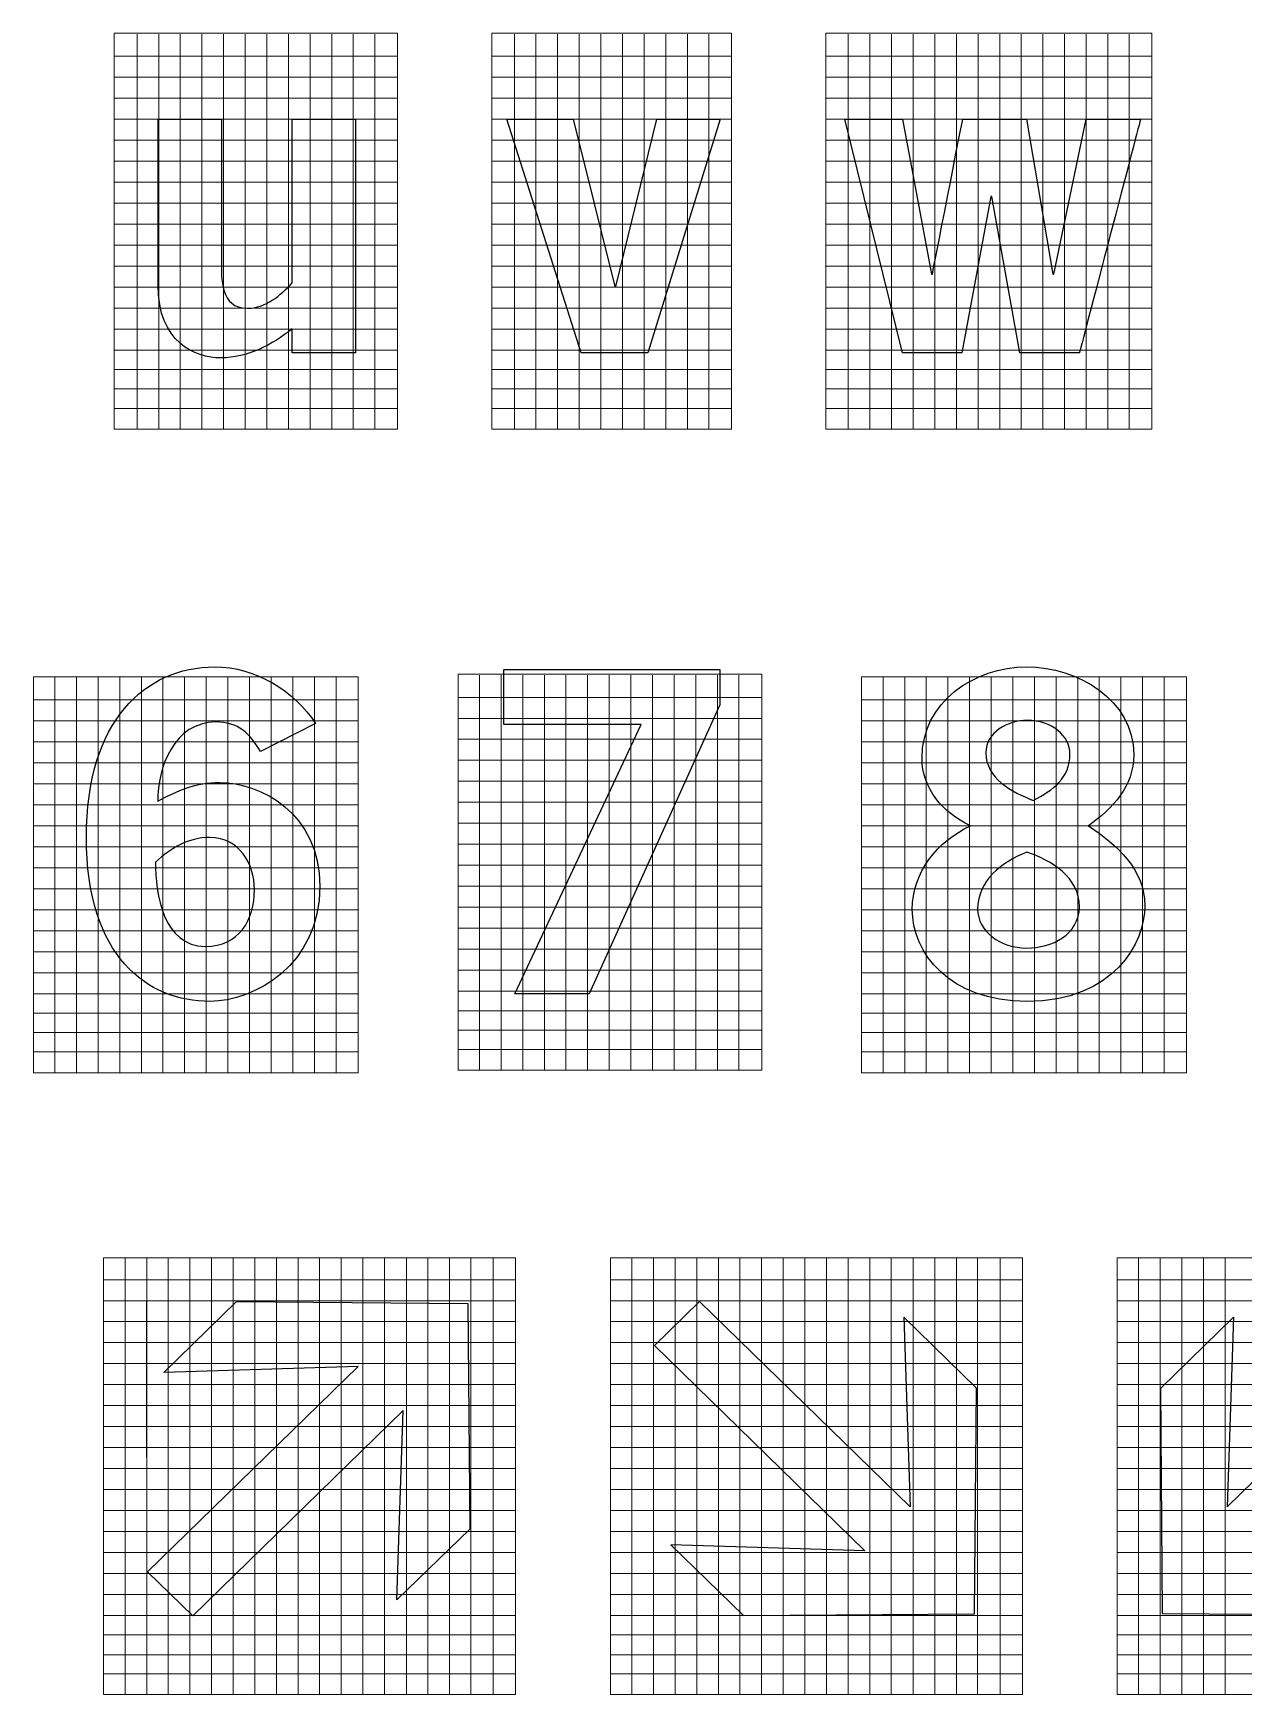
# Model space of a CAD drawing. Header units: millimetres. Extents: x -151 to 61, y -52 to 122.
# Drawn here: x -65.4 to -12.7, y -51.6 to 20.7 of the extents above; entities that cross this region are included whole.
import ezdxf

# ---------------------------------------------------------------- set-up
doc = ezdxf.new("R2010")
doc.units = ezdxf.units.MM
doc.header["$MEASUREMENT"] = 0
doc.layers.add('ESQUEMA', color=7, linetype='Continuous')

msp = doc.modelspace()

# ---------------------------------------------------------------- linework, layer by layer
at = {"layer": 'ESQUEMA', "color": 154, "lineweight": 20}
for points in [[(-49.5143, 3.4784), (-49.5143, 3.4784), (-49.5143, 20.7017), (-49.5143, 20.7017), (-49.5143, 20.7017), (-49.5143, 20.7017), (-61.8309, 20.7017), (-61.8309, 20.7017), (-61.8309, 20.7017), (-61.8309, 20.7017), (-61.8309, 3.4777), (-61.8309, 3.4777), (-61.8309, 3.4777), (-61.8309, 3.4777), (-49.5143, 3.4784), (-49.5143, 3.4784)], [(-34.9815, 3.4784), (-34.9815, 3.4784), (-34.9815, 20.7017), (-34.9815, 20.7017), (-34.9815, 20.7017), (-34.9815, 20.7017), (-45.4118, 20.7017), (-45.4118, 20.7017), (-45.4118, 20.7017), (-45.4118, 20.7017), (-45.4118, 3.4777), (-45.4118, 3.4777), (-45.4118, 3.4777), (-45.4118, 3.4777), (-34.9815, 3.4784), (-34.9815, 3.4784)], [(-16.6877, 3.4784), (-16.6877, 3.4784), (-16.6877, 20.7017), (-16.6877, 20.7017), (-16.6877, 20.7017), (-16.6877, 20.7017), (-30.8789, 20.7017), (-30.8789, 20.7017), (-30.8789, 20.7017), (-30.8789, 20.7017), (-30.8789, 3.4777), (-30.8789, 3.4777), (-30.8789, 3.4777), (-30.8789, 3.4777), (-16.6877, 3.4784), (-16.6877, 3.4784)], [(-33.6651, -24.4124), (-33.6651, -24.4124), (-33.6651, -7.1898), (-33.6651, -7.1898), (-33.6651, -7.1898), (-33.6651, -7.1898), (-46.8763, -7.1898), (-46.8763, -7.1898), (-46.8763, -7.1898), (-46.8763, -7.1898), (-46.8763, -24.4138), (-46.8763, -24.4138), (-46.8763, -24.4138), (-46.8763, -24.4138), (-33.6651, -24.4124), (-33.6651, -24.4124)], [(-51.2221, -24.5213), (-51.2221, -24.5213), (-51.2221, -7.2987), (-51.2221, -7.2987), (-51.2221, -7.2987), (-51.2221, -7.2987), (-65.3515, -7.2987), (-65.3515, -7.2987), (-65.3515, -7.2987), (-65.3515, -7.2987), (-65.3515, -24.5227), (-65.3515, -24.5227), (-65.3515, -24.5227), (-65.3515, -24.5227), (-51.2221, -24.5213), (-51.2221, -24.5213)], [(-15.1901, -24.5213), (-15.1901, -24.5213), (-15.1901, -7.2987), (-15.1901, -7.2987), (-15.1901, -7.2987), (-15.1901, -7.2987), (-29.3196, -7.2987), (-29.3196, -7.2987), (-29.3196, -7.2987), (-29.3196, -7.2987), (-29.3196, -24.5227), (-29.3196, -24.5227), (-29.3196, -24.5227), (-29.3196, -24.5227), (-15.1901, -24.5213), (-15.1901, -24.5213)], [(-44.3691, -51.5749), (-44.3691, -51.5749), (-44.3691, -32.5824), (-44.3691, -32.5824), (-44.3691, -32.5824), (-44.3691, -32.5824), (-62.2965, -32.5824), (-62.2965, -32.5824), (-62.2965, -32.5824), (-62.2965, -32.5824), (-62.2969, -51.5763), (-62.2969, -51.5763), (-62.2969, -51.5763), (-62.2969, -51.5763), (-44.3691, -51.5749), (-44.3691, -51.5749)], [(-22.3212, -51.5749), (-22.3212, -51.5749), (-22.3212, -32.5824), (-22.3212, -32.5824), (-22.3212, -32.5824), (-22.3212, -32.5824), (-40.2493, -32.5824), (-40.2493, -32.5824), (-40.2493, -32.5824), (-40.2493, -32.5824), (-40.2493, -51.5763), (-40.2493, -51.5763), (-40.2493, -51.5763), (-40.2493, -51.5763), (-22.3212, -51.5749), (-22.3212, -51.5749)], [(-0.2742, -51.5749), (-0.2742, -51.5749), (-0.2742, -32.5824), (-0.2742, -32.5824), (-0.2742, -32.5824), (-0.2742, -32.5824), (-18.2024, -32.5824), (-18.2024, -32.5824), (-18.2024, -32.5824), (-18.2024, -32.5824), (-18.2024, -51.5763), (-18.2024, -51.5763), (-18.2024, -51.5763), (-18.2024, -51.5763), (-0.2742, -51.5749), (-0.2742, -51.5749)]]:
    msp.add_open_spline(points, degree=3, knots=[0, 0, 0, 0, 0.2, 0.2, 0.2, 0.2, 0.4, 0.4, 0.4, 0.4, 0.6, 0.6, 0.6, 0.6, 1, 1, 1, 1], dxfattribs=at)
at = {"layer": 'ESQUEMA', "color": 154, "lineweight": 9}
for points in [[(-60.8397, 20.6653), (-60.8397, 20.6653), (-60.8397, 3.4677), (-60.8397, 3.4677)], [(-59.8985, 20.6653), (-59.8985, 20.6653), (-59.8985, 3.4677), (-59.8985, 3.4677)], [(-58.9584, 20.6653), (-58.9584, 20.6653), (-58.9584, 3.4677), (-58.9584, 3.4677)], [(-58.0172, 20.6653), (-58.0172, 20.6653), (-58.0172, 3.4677), (-58.0172, 3.4677)], [(-57.0766, 20.6653), (-57.0766, 20.6653), (-57.0766, 3.4677), (-57.0766, 3.4677)], [(-56.1361, 20.6653), (-56.1361, 20.6653), (-56.1361, 3.4677), (-56.1361, 3.4677)], [(-55.1953, 20.6653), (-55.1953, 20.6653), (-55.1953, 3.4677), (-55.1953, 3.4677)], [(-54.2544, 20.6653), (-54.2544, 20.6653), (-54.2544, 3.4677), (-54.2544, 3.4677)], [(-53.3139, 20.6653), (-53.3139, 20.6653), (-53.3139, 3.4677), (-53.3139, 3.4677)], [(-52.3731, 20.6653), (-52.3731, 20.6653), (-52.3731, 3.4677), (-52.3731, 3.4677)], [(-51.4322, 20.6653), (-51.4322, 20.6653), (-51.4322, 3.4677), (-51.4322, 3.4677)], [(-50.492, 20.6653), (-50.492, 20.6653), (-50.492, 3.4677), (-50.492, 3.4677)], [(-44.4256, 20.6653), (-44.4256, 20.6653), (-44.4256, 3.4677), (-44.4256, 3.4677)], [(-43.4847, 20.6653), (-43.4847, 20.6653), (-43.4847, 3.4677), (-43.4847, 3.4677)], [(-42.5442, 20.6653), (-42.5442, 20.6653), (-42.5442, 3.4677), (-42.5442, 3.4677)], [(-41.6033, 20.6653), (-41.6033, 20.6653), (-41.6033, 3.4677), (-41.6033, 3.4677)], [(-40.6632, 20.6653), (-40.6632, 20.6653), (-40.6632, 3.4677), (-40.6632, 3.4677)], [(-39.7223, 20.6653), (-39.7223, 20.6653), (-39.7223, 3.4677), (-39.7223, 3.4677)], [(-38.7811, 20.6653), (-38.7811, 20.6653), (-38.7811, 3.4677), (-38.7811, 3.4677)], [(-37.8409, 20.6653), (-37.8409, 20.6653), (-37.8409, 3.4677), (-37.8409, 3.4677)], [(-36.9001, 20.6653), (-36.9001, 20.6653), (-36.9001, 3.4677), (-36.9001, 3.4677)], [(-35.9592, 20.6653), (-35.9592, 20.6653), (-35.9592, 3.4677), (-35.9592, 3.4677)], [(-29.8969, 20.6653), (-29.8969, 20.6653), (-29.8969, 3.4677), (-29.8969, 3.4677)], [(-28.9553, 20.6653), (-28.9553, 20.6653), (-28.9553, 3.4677), (-28.9553, 3.4677)], [(-28.0152, 20.6653), (-28.0152, 20.6653), (-28.0152, 3.4677), (-28.0152, 3.4677)], [(-27.074, 20.6653), (-27.074, 20.6653), (-27.074, 3.4677), (-27.074, 3.4677)], [(-26.1338, 20.6653), (-26.1338, 20.6653), (-26.1338, 3.4677), (-26.1338, 3.4677)], [(-25.193, 20.6653), (-25.193, 20.6653), (-25.193, 3.4677), (-25.193, 3.4677)], [(-24.2518, 20.6653), (-24.2518, 20.6653), (-24.2518, 3.4677), (-24.2518, 3.4677)], [(-23.3116, 20.6653), (-23.3116, 20.6653), (-23.3116, 3.4677), (-23.3116, 3.4677)], [(-22.3708, 20.6653), (-22.3708, 20.6653), (-22.3708, 3.4677), (-22.3708, 3.4677)], [(-21.4299, 20.6653), (-21.4299, 20.6653), (-21.4299, 3.4677), (-21.4299, 3.4677)], [(-20.4894, 20.6653), (-20.4894, 20.6653), (-20.4894, 3.4677), (-20.4894, 3.4677)], [(-19.5485, 20.6653), (-19.5485, 20.6653), (-19.5485, 3.4677), (-19.5485, 3.4677)], [(-18.6077, 20.6653), (-18.6077, 20.6653), (-18.6077, 3.4677), (-18.6077, 3.4677)], [(-17.6764, 20.6653), (-17.6764, 20.6653), (-17.6764, 3.4677), (-17.6764, 3.4677)], [(-61.8336, 19.7003), (-61.8336, 19.7003), (-49.5228, 19.7003), (-49.5228, 19.7003)], [(-45.4202, 19.7003), (-45.4202, 19.7003), (-34.9836, 19.7003), (-34.9836, 19.7003)], [(-30.8812, 19.7003), (-30.8812, 19.7003), (-16.6953, 19.7003), (-16.6953, 19.7003)], [(-61.8336, 18.7867), (-61.8336, 18.7867), (-49.5228, 18.7867), (-49.5228, 18.7867)], [(-45.4202, 18.7867), (-45.4202, 18.7867), (-34.9836, 18.7867), (-34.9836, 18.7867)], [(-30.8812, 18.7867), (-30.8812, 18.7867), (-16.6953, 18.7867), (-16.6953, 18.7867)], [(-61.8336, 17.8734), (-61.8336, 17.8734), (-49.5228, 17.8734), (-49.5228, 17.8734)], [(-45.4202, 17.8734), (-45.4202, 17.8734), (-34.9836, 17.8734), (-34.9836, 17.8734)], [(-30.8812, 17.8734), (-30.8812, 17.8734), (-16.6953, 17.8734), (-16.6953, 17.8734)], [(-61.8336, 16.9601), (-61.8336, 16.9601), (-49.5228, 16.9601), (-49.5228, 16.9601)], [(-45.4202, 16.9601), (-45.4202, 16.9601), (-34.9836, 16.9601), (-34.9836, 16.9601)], [(-30.8812, 16.9601), (-30.8812, 16.9601), (-16.6953, 16.9601), (-16.6953, 16.9601)], [(-61.8336, 16.0468), (-61.8336, 16.0468), (-49.5228, 16.0468), (-49.5228, 16.0468)], [(-45.4202, 16.0468), (-45.4202, 16.0468), (-34.9836, 16.0468), (-34.9836, 16.0468)], [(-30.8812, 16.0468), (-30.8812, 16.0468), (-16.6953, 16.0468), (-16.6953, 16.0468)], [(-61.8336, 15.1332), (-61.8336, 15.1332), (-49.5228, 15.1332), (-49.5228, 15.1332)], [(-45.4202, 15.1332), (-45.4202, 15.1332), (-34.9836, 15.1332), (-34.9836, 15.1332)], [(-30.8812, 15.1332), (-30.8812, 15.1332), (-16.6953, 15.1332), (-16.6953, 15.1332)], [(-61.8336, 14.2199), (-61.8336, 14.2199), (-49.5228, 14.2199), (-49.5228, 14.2199)], [(-45.4202, 14.2199), (-45.4202, 14.2199), (-34.9836, 14.2199), (-34.9836, 14.2199)], [(-30.8812, 14.2199), (-30.8812, 14.2199), (-16.6953, 14.2199), (-16.6953, 14.2199)], [(-61.8336, 13.3066), (-61.8336, 13.3066), (-49.5228, 13.3066), (-49.5228, 13.3066)], [(-45.4202, 13.3066), (-45.4202, 13.3066), (-34.9836, 13.3066), (-34.9836, 13.3066)], [(-30.8812, 13.3066), (-30.8812, 13.3066), (-16.6953, 13.3066), (-16.6953, 13.3066)], [(-61.8336, 12.3929), (-61.8336, 12.3929), (-49.5228, 12.3929), (-49.5228, 12.3929)], [(-45.4202, 12.3929), (-45.4202, 12.3929), (-34.9836, 12.3929), (-34.9836, 12.3929)], [(-30.8812, 12.3929), (-30.8812, 12.3929), (-16.6953, 12.3929), (-16.6953, 12.3929)], [(-61.8336, 11.4796), (-61.8336, 11.4796), (-49.5228, 11.4796), (-49.5228, 11.4796)], [(-45.4202, 11.4796), (-45.4202, 11.4796), (-34.9836, 11.4796), (-34.9836, 11.4796)], [(-30.8812, 11.4796), (-30.8812, 11.4796), (-16.6953, 11.4796), (-16.6953, 11.4796)], [(-61.8336, 10.5664), (-61.8336, 10.5664), (-49.5228, 10.5664), (-49.5228, 10.5664)], [(-45.4202, 10.5664), (-45.4202, 10.5664), (-34.9836, 10.5664), (-34.9836, 10.5664)], [(-30.8812, 10.5664), (-30.8812, 10.5664), (-16.6953, 10.5664), (-16.6953, 10.5664)], [(-61.8336, 9.6523), (-61.8336, 9.6523), (-49.5228, 9.6523), (-49.5228, 9.6523)], [(-45.4202, 9.6523), (-45.4202, 9.6523), (-34.9836, 9.6523), (-34.9836, 9.6523)], [(-30.8812, 9.6523), (-30.8812, 9.6523), (-16.6953, 9.6523), (-16.6953, 9.6523)], [(-61.8336, 8.7387), (-61.8336, 8.7387), (-49.5228, 8.7387), (-49.5228, 8.7387)], [(-45.4202, 8.7387), (-45.4202, 8.7387), (-34.9836, 8.7387), (-34.9836, 8.7387)], [(-30.8812, 8.7387), (-30.8812, 8.7387), (-16.6953, 8.7387), (-16.6953, 8.7387)], [(-61.8336, 7.8261), (-61.8336, 7.8261), (-49.5228, 7.8261), (-49.5228, 7.8261)], [(-45.4202, 7.8261), (-45.4202, 7.8261), (-34.9836, 7.8261), (-34.9836, 7.8261)], [(-30.8812, 7.8261), (-30.8812, 7.8261), (-16.6953, 7.8261), (-16.6953, 7.8261)], [(-61.8336, 6.9121), (-61.8336, 6.9121), (-49.5228, 6.9121), (-49.5228, 6.9121)], [(-45.4202, 6.9121), (-45.4202, 6.9121), (-34.9836, 6.9121), (-34.9836, 6.9121)], [(-30.8812, 6.9121), (-30.8812, 6.9121), (-16.6953, 6.9121), (-16.6953, 6.9121)], [(-61.8253, 6.0681), (-61.8253, 6.0681), (-49.5145, 6.0681), (-49.5145, 6.0681)], [(-45.4119, 6.0681), (-45.4119, 6.0681), (-34.975, 6.0681), (-34.975, 6.0681)], [(-30.8726, 6.0681), (-30.8726, 6.0681), (-16.6877, 6.0681), (-16.6877, 6.0681)], [(-61.8253, 5.2247), (-61.8253, 5.2247), (-49.5145, 5.2247), (-49.5145, 5.2247)], [(-45.4119, 5.2247), (-45.4119, 5.2247), (-34.975, 5.2247), (-34.975, 5.2247)], [(-30.8726, 5.2247), (-30.8726, 5.2247), (-16.6877, 5.2247), (-16.6877, 5.2247)], [(-61.8253, 4.3803), (-61.8253, 4.3803), (-49.5145, 4.3803), (-49.5145, 4.3803)], [(-45.4119, 4.3803), (-45.4119, 4.3803), (-34.975, 4.3803), (-34.975, 4.3803)], [(-30.8726, 4.3803), (-30.8726, 4.3803), (-16.6877, 4.3803), (-16.6877, 4.3803)], [(-45.9414, -7.2262), (-45.9414, -7.2262), (-45.9414, -24.4238), (-45.9414, -24.4238)], [(-45.0009, -7.2262), (-45.0009, -7.2262), (-45.0009, -24.4238), (-45.0009, -24.4238)], [(-44.0594, -7.2262), (-44.0594, -7.2262), (-44.0594, -24.4238), (-44.0594, -24.4238)], [(-43.1192, -7.2262), (-43.1192, -7.2262), (-43.1192, -24.4238), (-43.1192, -24.4238)], [(-42.179, -7.2262), (-42.179, -7.2262), (-42.179, -24.4238), (-42.179, -24.4238)], [(-41.2378, -7.2262), (-41.2378, -7.2262), (-41.2378, -24.4238), (-41.2378, -24.4238)], [(-40.2969, -7.2262), (-40.2969, -7.2262), (-40.2969, -24.4238), (-40.2969, -24.4238)], [(-39.3561, -7.2262), (-39.3561, -7.2262), (-39.3561, -24.4238), (-39.3561, -24.4238)], [(-38.4156, -7.2262), (-38.4156, -7.2262), (-38.4156, -24.4238), (-38.4156, -24.4238)], [(-37.4747, -7.2262), (-37.4747, -7.2262), (-37.4747, -24.4238), (-37.4747, -24.4238)], [(-36.5339, -7.2262), (-36.5339, -7.2262), (-36.5339, -24.4238), (-36.5339, -24.4238)], [(-35.5937, -7.2262), (-35.5937, -7.2262), (-35.5937, -24.4238), (-35.5937, -24.4238)], [(-34.6525, -7.2262), (-34.6525, -7.2262), (-34.6525, -24.4238), (-34.6525, -24.4238)], [(-64.4163, -7.3351), (-64.4163, -7.3351), (-64.4163, -24.5326), (-64.4163, -24.5326)], [(-63.4756, -7.3351), (-63.4756, -7.3351), (-63.4756, -24.5326), (-63.4756, -24.5326)], [(-62.5347, -7.3351), (-62.5347, -7.3351), (-62.5347, -24.5326), (-62.5347, -24.5326)], [(-61.5942, -7.3351), (-61.5942, -7.3351), (-61.5942, -24.5326), (-61.5942, -24.5326)], [(-60.6533, -7.3351), (-60.6533, -7.3351), (-60.6533, -24.5326), (-60.6533, -24.5326)], [(-59.7128, -7.3351), (-59.7128, -7.3351), (-59.7128, -24.5326), (-59.7128, -24.5326)], [(-58.7716, -7.3351), (-58.7716, -7.3351), (-58.7716, -24.5326), (-58.7716, -24.5326)], [(-57.8314, -7.3351), (-57.8314, -7.3351), (-57.8314, -24.5326), (-57.8314, -24.5326)], [(-56.8906, -7.3351), (-56.8906, -7.3351), (-56.8906, -24.5326), (-56.8906, -24.5326)], [(-55.9498, -7.3351), (-55.9498, -7.3351), (-55.9498, -24.5326), (-55.9498, -24.5326)], [(-55.0092, -7.3351), (-55.0092, -7.3351), (-55.0092, -24.5326), (-55.0092, -24.5326)], [(-54.0684, -7.3351), (-54.0684, -7.3351), (-54.0684, -24.5326), (-54.0684, -24.5326)], [(-53.1275, -7.3351), (-53.1275, -7.3351), (-53.1275, -24.5326), (-53.1275, -24.5326)], [(-52.1829, -7.3351), (-52.1829, -7.3351), (-52.1829, -24.5326), (-52.1829, -24.5326)], [(-28.3842, -7.3351), (-28.3842, -7.3351), (-28.3842, -24.5326), (-28.3842, -24.5326)], [(-27.4433, -7.3351), (-27.4433, -7.3351), (-27.4433, -24.5326), (-27.4433, -24.5326)], [(-26.5028, -7.3351), (-26.5028, -7.3351), (-26.5028, -24.5326), (-26.5028, -24.5326)], [(-25.5619, -7.3351), (-25.5619, -7.3351), (-25.5619, -24.5326), (-25.5619, -24.5326)], [(-24.6211, -7.3351), (-24.6211, -7.3351), (-24.6211, -24.5326), (-24.6211, -24.5326)], [(-23.6806, -7.3351), (-23.6806, -7.3351), (-23.6806, -24.5326), (-23.6806, -24.5326)], [(-22.7397, -7.3351), (-22.7397, -7.3351), (-22.7397, -24.5326), (-22.7397, -24.5326)], [(-21.7989, -7.3351), (-21.7989, -7.3351), (-21.7989, -24.5326), (-21.7989, -24.5326)], [(-20.8587, -7.3351), (-20.8587, -7.3351), (-20.8587, -24.5326), (-20.8587, -24.5326)], [(-19.9175, -7.3351), (-19.9175, -7.3351), (-19.9175, -24.5326), (-19.9175, -24.5326)], [(-18.9766, -7.3351), (-18.9766, -7.3351), (-18.9766, -24.5326), (-18.9766, -24.5326)], [(-18.0365, -7.3351), (-18.0365, -7.3351), (-18.0365, -24.5326), (-18.0365, -24.5326)], [(-17.0956, -7.3351), (-17.0956, -7.3351), (-17.0956, -24.5326), (-17.0956, -24.5326)], [(-16.151, -7.3351), (-16.151, -7.3351), (-16.151, -24.5326), (-16.151, -24.5326)], [(-65.3569, -8.3), (-65.3569, -8.3), (-51.23, -8.3), (-51.23, -8.3)], [(-46.8822, -8.1912), (-46.8822, -8.1912), (-33.6792, -8.1912), (-33.6792, -8.1912)], [(-29.3243, -8.3), (-29.3243, -8.3), (-15.1987, -8.3), (-15.1987, -8.3)], [(-65.3569, -9.2137), (-65.3569, -9.2137), (-51.23, -9.2137), (-51.23, -9.2137)], [(-46.8822, -9.1048), (-46.8822, -9.1048), (-33.6792, -9.1048), (-33.6792, -9.1048)], [(-29.3243, -9.2137), (-29.3243, -9.2137), (-15.1987, -9.2137), (-15.1987, -9.2137)], [(-46.8822, -10.0181), (-46.8822, -10.0181), (-33.6792, -10.0181), (-33.6792, -10.0181)], [(-65.3569, -10.127), (-65.3569, -10.127), (-51.23, -10.127), (-51.23, -10.127)], [(-29.3243, -10.127), (-29.3243, -10.127), (-15.1987, -10.127), (-15.1987, -10.127)], [(-65.3569, -11.0403), (-65.3569, -11.0403), (-51.23, -11.0403), (-51.23, -11.0403)], [(-46.8822, -10.9314), (-46.8822, -10.9314), (-33.6792, -10.9314), (-33.6792, -10.9314)], [(-29.3243, -11.0403), (-29.3243, -11.0403), (-15.1987, -11.0403), (-15.1987, -11.0403)], [(-65.3569, -11.9536), (-65.3569, -11.9536), (-51.23, -11.9536), (-51.23, -11.9536)], [(-46.8822, -11.8447), (-46.8822, -11.8447), (-33.6792, -11.8447), (-33.6792, -11.8447)], [(-29.3243, -11.9536), (-29.3243, -11.9536), (-15.1987, -11.9536), (-15.1987, -11.9536)], [(-65.3569, -12.8672), (-65.3569, -12.8672), (-51.23, -12.8672), (-51.23, -12.8672)], [(-46.8822, -12.7583), (-46.8822, -12.7583), (-33.6792, -12.7583), (-33.6792, -12.7583)], [(-29.3243, -12.8672), (-29.3243, -12.8672), (-15.1987, -12.8672), (-15.1987, -12.8672)], [(-46.8822, -13.6716), (-46.8822, -13.6716), (-33.6792, -13.6716), (-33.6792, -13.6716)], [(-65.3569, -13.7805), (-65.3569, -13.7805), (-51.23, -13.7805), (-51.23, -13.7805)], [(-29.3243, -13.7805), (-29.3243, -13.7805), (-15.1987, -13.7805), (-15.1987, -13.7805)], [(-65.3569, -14.6938), (-65.3569, -14.6938), (-51.23, -14.6938), (-51.23, -14.6938)], [(-46.8822, -14.5856), (-46.8822, -14.5856), (-33.6792, -14.5856), (-33.6792, -14.5856)], [(-29.3243, -14.6938), (-29.3243, -14.6938), (-15.1987, -14.6938), (-15.1987, -14.6938)], [(-65.3569, -15.6078), (-65.3569, -15.6078), (-51.23, -15.6078), (-51.23, -15.6078)], [(-46.8822, -15.4989), (-46.8822, -15.4989), (-33.6792, -15.4989), (-33.6792, -15.4989)], [(-29.3243, -15.6078), (-29.3243, -15.6078), (-15.1987, -15.6078), (-15.1987, -15.6078)], [(-65.3569, -16.5214), (-65.3569, -16.5214), (-51.23, -16.5214), (-51.23, -16.5214)], [(-46.8822, -16.4125), (-46.8822, -16.4125), (-33.6792, -16.4125), (-33.6792, -16.4125)], [(-29.3243, -16.5214), (-29.3243, -16.5214), (-15.1987, -16.5214), (-15.1987, -16.5214)], [(-46.8822, -17.3251), (-46.8822, -17.3251), (-33.6792, -17.3251), (-33.6792, -17.3251)], [(-65.3569, -17.4347), (-65.3569, -17.4347), (-51.23, -17.4347), (-51.23, -17.4347)], [(-29.3243, -17.4347), (-29.3243, -17.4347), (-15.1987, -17.4347), (-15.1987, -17.4347)], [(-65.3569, -18.348), (-65.3569, -18.348), (-51.23, -18.348), (-51.23, -18.348)], [(-46.8822, -18.2384), (-46.8822, -18.2384), (-33.6792, -18.2384), (-33.6792, -18.2384)], [(-29.3243, -18.348), (-29.3243, -18.348), (-15.1987, -18.348), (-15.1987, -18.348)], [(-65.3569, -19.2606), (-65.3569, -19.2606), (-51.23, -19.2606), (-51.23, -19.2606)], [(-46.8822, -19.1524), (-46.8822, -19.1524), (-33.6792, -19.1524), (-33.6792, -19.1524)], [(-29.3243, -19.2606), (-29.3243, -19.2606), (-15.1987, -19.2606), (-15.1987, -19.2606)], [(-65.3569, -20.1749), (-65.3569, -20.1749), (-51.23, -20.1749), (-51.23, -20.1749)], [(-46.8822, -20.0661), (-46.8822, -20.0661), (-33.6792, -20.0661), (-33.6792, -20.0661)], [(-29.3243, -20.1749), (-29.3243, -20.1749), (-15.1987, -20.1749), (-15.1987, -20.1749)], [(-65.3569, -21.0882), (-65.3569, -21.0882), (-51.23, -21.0882), (-51.23, -21.0882)], [(-46.8822, -20.9793), (-46.8822, -20.9793), (-33.6792, -20.9793), (-33.6792, -20.9793)], [(-29.3243, -21.0882), (-29.3243, -21.0882), (-15.1987, -21.0882), (-15.1987, -21.0882)], [(-65.3485, -21.9316), (-65.3485, -21.9316), (-51.2222, -21.9316), (-51.2222, -21.9316)], [(-46.8736, -21.8234), (-46.8736, -21.8234), (-33.6706, -21.8234), (-33.6706, -21.8234)], [(-29.3164, -21.9316), (-29.3164, -21.9316), (-15.1901, -21.9316), (-15.1901, -21.9316)], [(-65.3485, -22.7763), (-65.3485, -22.7763), (-51.2222, -22.7763), (-51.2222, -22.7763)], [(-46.8736, -22.6668), (-46.8736, -22.6668), (-33.6706, -22.6668), (-33.6706, -22.6668)], [(-29.3164, -22.7763), (-29.3164, -22.7763), (-15.1901, -22.7763), (-15.1901, -22.7763)], [(-65.3485, -23.6197), (-65.3485, -23.6197), (-51.2222, -23.6197), (-51.2222, -23.6197)], [(-46.8736, -23.5108), (-46.8736, -23.5108), (-33.6706, -23.5108), (-33.6706, -23.5108)], [(-29.3164, -23.6197), (-29.3164, -23.6197), (-15.1901, -23.6197), (-15.1901, -23.6197)], [(-61.3617, -32.5776), (-61.3617, -32.5776), (-61.3617, -51.5856), (-61.3617, -51.5856)], [(-60.4208, -32.5776), (-60.4208, -32.5776), (-60.4208, -51.5856), (-60.4208, -51.5856)], [(-59.4803, -32.5776), (-59.4803, -32.5776), (-59.4803, -51.5856), (-59.4803, -51.5856)], [(-58.5394, -32.5776), (-58.5394, -32.5776), (-58.5394, -51.5856), (-58.5394, -51.5856)], [(-57.5989, -32.5776), (-57.5989, -32.5776), (-57.5989, -51.5856), (-57.5989, -51.5856)], [(-56.6581, -32.5776), (-56.6581, -32.5776), (-56.6581, -51.5856), (-56.6581, -51.5856)], [(-55.7172, -32.5776), (-55.7172, -32.5776), (-55.7172, -51.5856), (-55.7172, -51.5856)], [(-54.7767, -32.5776), (-54.7767, -32.5776), (-54.7767, -51.5856), (-54.7767, -51.5856)], [(-53.8359, -32.5776), (-53.8359, -32.5776), (-53.8359, -51.5856), (-53.8359, -51.5856)], [(-52.8957, -32.5776), (-52.8957, -32.5776), (-52.8957, -51.5856), (-52.8957, -51.5856)], [(-51.9545, -32.5776), (-51.9545, -32.5776), (-51.9545, -51.5856), (-51.9545, -51.5856)], [(-51.0143, -32.5776), (-51.0143, -32.5776), (-51.0143, -51.5856), (-51.0143, -51.5856)], [(-50.0728, -32.5776), (-50.0728, -32.5776), (-50.0728, -51.5856), (-50.0728, -51.5856)], [(-49.1167, -32.5776), (-49.1167, -32.5776), (-49.1167, -51.5856), (-49.1167, -51.5856)], [(-48.1831, -32.5776), (-48.1831, -32.5776), (-48.1831, -51.5856), (-48.1831, -51.5856)], [(-47.2419, -32.5776), (-47.2419, -32.5776), (-47.2419, -51.5856), (-47.2419, -51.5856)], [(-46.3238, -32.5776), (-46.3238, -32.5776), (-46.3238, -51.5782), (-46.3238, -51.5782)], [(-45.3454, -32.5776), (-45.3454, -32.5776), (-45.3454, -51.5856), (-45.3454, -51.5856)], [(-39.3144, -32.5776), (-39.3144, -32.5776), (-39.3144, -51.5856), (-39.3144, -51.5856)], [(-38.3732, -32.5776), (-38.3732, -32.5776), (-38.3732, -51.5856), (-38.3732, -51.5856)], [(-37.4331, -32.5776), (-37.4331, -32.5776), (-37.4331, -51.5856), (-37.4331, -51.5856)], [(-36.4922, -32.5776), (-36.4922, -32.5776), (-36.4922, -51.5856), (-36.4922, -51.5856)], [(-35.5513, -32.5776), (-35.5513, -32.5776), (-35.5513, -51.5856), (-35.5513, -51.5856)], [(-34.6108, -32.5776), (-34.6108, -32.5776), (-34.6108, -51.5856), (-34.6108, -51.5856)], [(-33.67, -32.5776), (-33.67, -32.5776), (-33.67, -51.5856), (-33.67, -51.5856)], [(-32.7291, -32.5776), (-32.7291, -32.5776), (-32.7291, -51.5856), (-32.7291, -51.5856)], [(-31.7886, -32.5776), (-31.7886, -32.5776), (-31.7886, -51.5856), (-31.7886, -51.5856)], [(-30.8478, -32.5776), (-30.8478, -32.5776), (-30.8478, -51.5856), (-30.8478, -51.5856)], [(-29.9069, -32.5776), (-29.9069, -32.5776), (-29.9069, -51.5856), (-29.9069, -51.5856)], [(-28.9667, -32.5776), (-28.9667, -32.5776), (-28.9667, -51.5856), (-28.9667, -51.5856)], [(-28.0255, -32.5776), (-28.0255, -32.5776), (-28.0255, -51.5856), (-28.0255, -51.5856)], [(-27.0692, -32.5776), (-27.0692, -32.5776), (-27.0692, -51.5856), (-27.0692, -51.5856)], [(-26.1359, -32.5776), (-26.1359, -32.5776), (-26.1359, -51.5856), (-26.1359, -51.5856)], [(-25.195, -32.5776), (-25.195, -32.5776), (-25.195, -51.5856), (-25.195, -51.5856)], [(-24.2766, -32.5776), (-24.2766, -32.5776), (-24.2766, -51.5782), (-24.2766, -51.5782)], [(-23.2975, -32.5776), (-23.2975, -32.5776), (-23.2975, -51.5856), (-23.2975, -51.5856)], [(-17.2665, -32.5776), (-17.2665, -32.5776), (-17.2665, -51.5856), (-17.2665, -51.5856)], [(-16.3263, -32.5776), (-16.3263, -32.5776), (-16.3263, -51.5856), (-16.3263, -51.5856)], [(-15.3855, -32.5776), (-15.3855, -32.5776), (-15.3855, -51.5856), (-15.3855, -51.5856)], [(-14.445, -32.5776), (-14.445, -32.5776), (-14.445, -51.5856), (-14.445, -51.5856)], [(-13.5041, -32.5776), (-13.5041, -32.5776), (-13.5041, -51.5856), (-13.5041, -51.5856)], [(-62.3022, -33.5371), (-62.3022, -33.5371), (-44.3712, -33.5371), (-44.3712, -33.5371)], [(-40.2546, -33.5371), (-40.2546, -33.5371), (-22.3243, -33.5371), (-22.3243, -33.5371)], [(-18.2073, -33.5371), (-18.2073, -33.5371), (-0.2771, -33.5371), (-0.2771, -33.5371)], [(-62.2984, -34.4504), (-62.2984, -34.4504), (-44.3712, -34.4504), (-44.3712, -34.4504)], [(-45.3454, -34.388), (-45.3454, -34.388), (-45.3454, -51.5856), (-45.3454, -51.5856)], [(-40.2512, -34.4504), (-40.2512, -34.4504), (-22.3244, -34.4504), (-22.3244, -34.4504)], [(-23.2975, -34.388), (-23.2975, -34.388), (-23.2975, -51.5856), (-23.2975, -51.5856)], [(-18.2039, -34.4504), (-18.2039, -34.4504), (-0.2772, -34.4504), (-0.2772, -34.4504)], [(-62.3022, -35.353), (-62.3022, -35.353), (-44.3712, -35.353), (-44.3712, -35.353)], [(-40.2546, -35.353), (-40.2546, -35.353), (-22.3243, -35.353), (-22.3243, -35.353)], [(-18.2073, -35.353), (-18.2073, -35.353), (-0.2771, -35.353), (-0.2771, -35.353)], [(-62.3022, -36.2666), (-62.3022, -36.2666), (-44.3712, -36.2666), (-44.3712, -36.2666)], [(-40.2546, -36.2666), (-40.2546, -36.2666), (-22.3243, -36.2666), (-22.3243, -36.2666)], [(-18.2073, -36.2666), (-18.2073, -36.2666), (-0.2771, -36.2666), (-0.2771, -36.2666)], [(-62.3022, -37.1799), (-62.3022, -37.1799), (-44.3712, -37.1799), (-44.3712, -37.1799)], [(-40.2546, -37.1799), (-40.2546, -37.1799), (-22.3243, -37.1799), (-22.3243, -37.1799)], [(-18.2073, -37.1799), (-18.2073, -37.1799), (-0.2771, -37.1799), (-0.2771, -37.1799)], [(-62.3022, -38.0939), (-62.3022, -38.0939), (-44.3712, -38.0939), (-44.3712, -38.0939)], [(-40.2546, -38.0939), (-40.2546, -38.0939), (-22.3243, -38.0939), (-22.3243, -38.0939)], [(-18.2073, -38.0939), (-18.2073, -38.0939), (-0.2771, -38.0939), (-0.2771, -38.0939)], [(-62.3022, -39.0072), (-62.3022, -39.0072), (-44.3712, -39.0072), (-44.3712, -39.0072)], [(-40.2546, -39.0072), (-40.2546, -39.0072), (-22.3243, -39.0072), (-22.3243, -39.0072)], [(-18.2073, -39.0072), (-18.2073, -39.0072), (-0.2771, -39.0072), (-0.2771, -39.0072)], [(-62.3022, -39.9208), (-62.3022, -39.9208), (-44.3712, -39.9208), (-44.3712, -39.9208)], [(-40.2546, -39.9208), (-40.2546, -39.9208), (-22.3243, -39.9208), (-22.3243, -39.9208)], [(-18.2073, -39.9208), (-18.2073, -39.9208), (-0.2771, -39.9208), (-0.2771, -39.9208)], [(-62.3022, -40.8334), (-62.3022, -40.8334), (-44.3712, -40.8334), (-44.3712, -40.8334)], [(-40.2546, -40.8334), (-40.2546, -40.8334), (-22.3243, -40.8334), (-22.3243, -40.8334)], [(-18.2073, -40.8334), (-18.2073, -40.8334), (-0.2771, -40.8334), (-0.2771, -40.8334)], [(-62.3022, -41.7474), (-62.3022, -41.7474), (-44.3712, -41.7474), (-44.3712, -41.7474)], [(-40.2546, -41.7474), (-40.2546, -41.7474), (-22.3243, -41.7474), (-22.3243, -41.7474)], [(-18.2073, -41.7474), (-18.2073, -41.7474), (-0.2771, -41.7474), (-0.2771, -41.7474)], [(-62.3022, -42.6607), (-62.3022, -42.6607), (-44.3712, -42.6607), (-44.3712, -42.6607)], [(-40.2546, -42.6607), (-40.2546, -42.6607), (-22.3243, -42.6607), (-22.3243, -42.6607)], [(-18.2073, -42.6607), (-18.2073, -42.6607), (-0.2771, -42.6607), (-0.2771, -42.6607)], [(-62.3022, -43.5744), (-62.3022, -43.5744), (-44.3712, -43.5744), (-44.3712, -43.5744)], [(-40.2546, -43.5744), (-40.2546, -43.5744), (-22.3243, -43.5744), (-22.3243, -43.5744)], [(-18.2073, -43.5744), (-18.2073, -43.5744), (-0.2771, -43.5744), (-0.2771, -43.5744)], [(-62.3022, -44.4876), (-62.3022, -44.4876), (-44.3712, -44.4876), (-44.3712, -44.4876)], [(-40.2546, -44.4876), (-40.2546, -44.4876), (-22.3243, -44.4876), (-22.3243, -44.4876)], [(-18.2073, -44.4876), (-18.2073, -44.4876), (-0.2771, -44.4876), (-0.2771, -44.4876)], [(-62.3022, -45.401), (-62.3022, -45.401), (-44.3712, -45.401), (-44.3712, -45.401)], [(-40.2546, -45.401), (-40.2546, -45.401), (-22.3243, -45.401), (-22.3243, -45.401)], [(-18.2073, -45.401), (-18.2073, -45.401), (-0.2771, -45.401), (-0.2771, -45.401)], [(-62.3022, -46.3153), (-62.3022, -46.3153), (-44.3712, -46.3153), (-44.3712, -46.3153)], [(-40.2546, -46.3153), (-40.2546, -46.3153), (-22.3243, -46.3153), (-22.3243, -46.3153)], [(-18.2073, -46.3153), (-18.2073, -46.3153), (-0.2771, -46.3153), (-0.2771, -46.3153)], [(-62.3022, -47.2286), (-62.3022, -47.2286), (-44.3712, -47.2286), (-44.3712, -47.2286)], [(-40.2546, -47.2286), (-40.2546, -47.2286), (-22.3243, -47.2286), (-22.3243, -47.2286)], [(-18.2073, -47.2286), (-18.2073, -47.2286), (-0.2771, -47.2286), (-0.2771, -47.2286)], [(-62.2984, -48.1412), (-62.2984, -48.1412), (-44.3712, -48.1412), (-44.3712, -48.1412)], [(-40.2512, -48.1412), (-40.2512, -48.1412), (-22.3244, -48.1412), (-22.3244, -48.1412)], [(-18.2039, -48.1412), (-18.2039, -48.1412), (-0.2772, -48.1412), (-0.2772, -48.1412)], [(-62.2939, -48.9852), (-62.2939, -48.9852), (-44.3626, -48.9852), (-44.3626, -48.9852)], [(-40.2467, -48.9852), (-40.2467, -48.9852), (-22.3164, -48.9852), (-22.3164, -48.9852)], [(-18.1991, -48.9852), (-18.1991, -48.9852), (-0.2685, -48.9852), (-0.2685, -48.9852)], [(-62.2939, -49.8513), (-62.2939, -49.8513), (-44.3626, -49.8513), (-44.3626, -49.8513)], [(-40.2467, -49.8513), (-40.2467, -49.8513), (-22.3164, -49.8513), (-22.3164, -49.8513)], [(-18.1991, -49.8513), (-18.1991, -49.8513), (-0.2685, -49.8513), (-0.2685, -49.8513)], [(-62.2939, -50.6727), (-62.2939, -50.6727), (-44.3626, -50.6727), (-44.3626, -50.6727)], [(-40.2467, -50.6727), (-40.2467, -50.6727), (-22.3164, -50.6727), (-22.3164, -50.6727)], [(-18.1991, -50.6727), (-18.1991, -50.6727), (-0.2685, -50.6727), (-0.2685, -50.6727)]]:
    msp.add_open_spline(points, degree=3, dxfattribs=at)
at = {"layer": 'ESQUEMA', "color": 250}
for points, knots in [([(-54.0853, 6.7947), (-54.0853, 6.7947), (-51.3332, 6.7947), (-51.3332, 6.7947), (-51.3332, 6.7947), (-51.3332, 6.7947), (-51.3332, 16.9575), (-51.3332, 16.9575), (-51.3332, 16.9575), (-51.3332, 16.9575), (-54.0853, 16.9575), (-54.0853, 16.9575), (-54.0853, 16.9575), (-54.0853, 16.9575), (-54.0853, 9.8434), (-54.0853, 9.8434), (-54.0853, 9.8434), (-54.6067, 9.299), (-55.2385, 8.7367), (-56.0386, 8.7367), (-56.0386, 8.7367), (-57.2292, 8.7367), (-57.1728, 10.0247), (-57.1728, 10.8414), (-57.1728, 10.8414), (-57.1728, 10.8414), (-57.1728, 16.9575), (-57.1728, 16.9575), (-57.1728, 16.9575), (-57.1728, 16.9575), (-59.9259, 16.9575), (-59.9259, 16.9575), (-59.9259, 16.9575), (-59.9259, 16.9575), (-59.9259, 9.7527), (-59.9259, 9.7527), (-59.9259, 9.7527), (-59.9259, 7.2487), (-58.3264, 6.5777), (-57.1918, 6.5777), (-57.1918, 6.5777), (-56.0386, 6.5777), (-54.9598, 7.14), (-54.0853, 7.8474), (-54.0853, 7.8474), (-54.0853, 7.8474), (-54.0853, 6.7947), (-54.0853, 6.7947)], [0, 0, 0, 0, 0.0769231, 0.0769231, 0.0769231, 0.0769231, 0.1538462, 0.1538462, 0.1538462, 0.1538462, 0.2307692, 0.2307692, 0.2307692, 0.2307692, 0.3076923, 0.3076923, 0.3076923, 0.3076923, 0.3846154, 0.3846154, 0.3846154, 0.3846154, 0.4615385, 0.4615385, 0.4615385, 0.4615385, 0.5384615, 0.5384615, 0.5384615, 0.5384615, 0.6153846, 0.6153846, 0.6153846, 0.6153846, 0.6923077, 0.6923077, 0.6923077, 0.6923077, 0.7692308, 0.7692308, 0.7692308, 0.7692308, 0.8461538, 0.8461538, 0.8461538, 0.8461539, 1, 1, 1, 1]), ([(-35.4755, 16.9574), (-35.4755, 16.9574), (-38.2286, 16.9574), (-38.2286, 16.9574), (-38.2286, 16.9574), (-38.2286, 16.9574), (-40.0133, 9.6806), (-40.0133, 9.6806), (-40.0133, 9.6806), (-40.0133, 9.6806), (-40.0511, 9.6806), (-40.0511, 9.6806), (-40.0511, 9.6806), (-40.0511, 9.6806), (-41.8735, 16.9574), (-41.8735, 16.9574), (-41.8735, 16.9574), (-41.8735, 16.9574), (-44.7564, 16.9574), (-44.7564, 16.9574), (-44.7564, 16.9574), (-44.7564, 16.9574), (-41.52, 6.7945), (-41.52, 6.7945), (-41.52, 6.7945), (-41.52, 6.7945), (-38.6184, 6.7945), (-38.6184, 6.7945), (-38.6184, 6.7945), (-38.6184, 6.7945), (-35.4755, 16.9574), (-35.4755, 16.9574)], [0, 0, 0, 0, 0.1111111, 0.1111111, 0.1111111, 0.1111111, 0.2222222, 0.2222222, 0.2222222, 0.2222222, 0.3333333, 0.3333333, 0.3333333, 0.3333333, 0.4444444, 0.4444444, 0.4444444, 0.4444445, 0.5555556, 0.5555556, 0.5555556, 0.5555556, 0.6666667, 0.6666667, 0.6666667, 0.6666667, 0.7777778, 0.7777778, 0.7777778, 0.7777778, 1, 1, 1, 1]), ([(-17.1831, 16.9574), (-17.1831, 16.9574), (-19.545, 16.9574), (-19.545, 16.9574), (-19.545, 16.9574), (-19.545, 16.9574), (-20.9582, 10.2249), (-20.9582, 10.2249), (-20.9582, 10.2249), (-20.9582, 10.2249), (-20.9959, 10.2249), (-20.9959, 10.2249), (-20.9959, 10.2249), (-20.9959, 10.2249), (-22.1488, 16.9574), (-22.1488, 16.9574), (-22.1488, 16.9574), (-22.1488, 16.9574), (-24.9202, 16.9574), (-24.9202, 16.9574), (-24.9202, 16.9574), (-24.9202, 16.9574), (-26.2407, 10.2249), (-26.2407, 10.2249), (-26.2407, 10.2249), (-26.2407, 10.2249), (-26.2781, 10.2249), (-26.2781, 10.2249), (-26.2781, 10.2249), (-26.2781, 10.2249), (-27.5428, 16.9574), (-27.5428, 16.9574), (-27.5428, 16.9574), (-27.5428, 16.9574), (-30.0532, 16.9574), (-30.0532, 16.9574), (-30.0532, 16.9574), (-30.0532, 16.9574), (-27.5428, 6.7945), (-27.5428, 6.7945), (-27.5428, 6.7945), (-27.5428, 6.7945), (-24.9573, 6.7945), (-24.9573, 6.7945), (-24.9573, 6.7945), (-24.9573, 6.7945), (-23.6919, 13.5996), (-23.6919, 13.5996), (-23.6919, 13.5996), (-23.6919, 13.5996), (-23.6555, 13.5996), (-23.6555, 13.5996), (-23.6555, 13.5996), (-23.6555, 13.5996), (-22.4279, 6.7945), (-22.4279, 6.7945), (-22.4279, 6.7945), (-22.4279, 6.7945), (-19.8427, 6.7945), (-19.8427, 6.7945), (-19.8427, 6.7945), (-19.8427, 6.7945), (-17.1831, 16.9574), (-17.1831, 16.9574)], [0, 0, 0, 0, 0.0588235, 0.0588235, 0.0588235, 0.0588235, 0.1176471, 0.1176471, 0.1176471, 0.1176471, 0.1764706, 0.1764706, 0.1764706, 0.1764706, 0.2352941, 0.2352941, 0.2352941, 0.2352941, 0.2941176, 0.2941176, 0.2941176, 0.2941177, 0.3529412, 0.3529412, 0.3529412, 0.3529412, 0.4117647, 0.4117647, 0.4117647, 0.4117647, 0.4705882, 0.4705882, 0.4705882, 0.4705882, 0.5294118, 0.5294118, 0.5294118, 0.5294118, 0.5882353, 0.5882353, 0.5882353, 0.5882353, 0.6470588, 0.6470588, 0.6470588, 0.6470588, 0.7058824, 0.7058824, 0.7058824, 0.7058824, 0.7647059, 0.7647059, 0.7647059, 0.7647059, 0.8235294, 0.8235294, 0.8235294, 0.8235294, 0.8823529, 0.8823529, 0.8823529, 0.882353, 1, 1, 1, 1]), ([(-57.259, -11.8943), (-58.2633, -11.8943), (-59.0818, -12.2393), (-59.9372, -12.7109), (-59.9372, -12.7109), (-59.9743, -11.2586), (-59.1929, -9.2629), (-57.4262, -9.2629), (-57.4262, -9.2629), (-56.4218, -9.2629), (-55.9389, -9.7529), (-55.4739, -10.5512), (-55.4739, -10.5512), (-55.4739, -10.5512), (-53.0743, -9.3352), (-53.0743, -9.3352), (-53.0743, -9.3352), (-54.0046, -7.9022), (-55.6782, -6.8672), (-57.4639, -6.8672), (-57.4639, -6.8672), (-60.4953, -6.8672), (-63.0435, -9.2273), (-63.0435, -14.2709), (-63.0435, -14.2709), (-63.0435, -19.479), (-60.3835, -21.4203), (-57.6682, -21.4203), (-57.6682, -21.4203), (-55.7522, -21.4203), (-52.8884, -19.8416), (-52.8884, -16.4126), (-52.8884, -16.4126), (-52.8884, -13.2182), (-55.4739, -11.8943), (-57.259, -11.8943)], [0, 0, 0, 0, 0.1, 0.1, 0.1, 0.1, 0.2, 0.2, 0.2, 0.2, 0.3, 0.3, 0.3, 0.3, 0.4, 0.4, 0.4, 0.4, 0.5, 0.5, 0.5, 0.5, 0.6, 0.6, 0.6, 0.6, 0.7, 0.7, 0.7, 0.7, 0.8, 0.8, 0.8, 0.8, 1, 1, 1, 1]), ([(-35.4931, -6.9768), (-35.4931, -6.9768), (-44.8851, -6.9768), (-44.8851, -6.9768), (-44.8851, -6.9768), (-44.8851, -6.9768), (-44.8851, -9.3718), (-44.8851, -9.3718), (-44.8851, -9.3718), (-44.8851, -9.3718), (-38.9147, -9.3718), (-38.9147, -9.3718), (-38.9147, -9.3718), (-38.9147, -9.3718), (-44.4014, -21.0946), (-44.4014, -21.0946), (-44.4014, -21.0946), (-44.4014, -21.0946), (-41.1651, -21.0946), (-41.1651, -21.0946), (-41.1651, -21.0946), (-41.1651, -21.0946), (-35.4931, -8.5184), (-35.4931, -8.5184), (-35.4931, -8.5184), (-35.4931, -8.5184), (-35.4931, -6.9768), (-35.4931, -6.9768)], [0, 0, 0, 0, 0.125, 0.125, 0.125, 0.125, 0.25, 0.25, 0.25, 0.25, 0.375, 0.375, 0.375, 0.375, 0.5, 0.5, 0.5, 0.5, 0.625, 0.625, 0.625, 0.625, 0.75, 0.75, 0.75, 0.75, 1, 1, 1, 1]), ([(-19.453, -13.7813), (-18.3746, -13.0013), (-17.4814, -12.0939), (-17.4814, -10.6782), (-17.4814, -10.6782), (-17.4814, -8.3016), (-19.9183, -6.8672), (-22.131, -6.8672), (-22.131, -6.8672), (-24.4371, -6.8672), (-26.6882, -8.4095), (-26.6882, -10.8232), (-26.6882, -10.8232), (-26.6882, -12.2026), (-25.7953, -13.183), (-24.5863, -13.7813), (-24.5863, -13.7813), (-26.0189, -14.4526), (-27.1157, -15.8136), (-27.1157, -17.4106), (-27.1157, -17.4106), (-27.1157, -19.2973), (-25.5162, -21.4203), (-22.131, -21.4203), (-22.131, -21.4203), (-18.3185, -21.4203), (-16.9977, -18.8443), (-16.9977, -17.265), (-16.9977, -17.265), (-16.9977, -15.6863), (-18.2067, -14.5976), (-19.453, -13.7813)], [0, 0, 0, 0, 0.1111111, 0.1111111, 0.1111111, 0.1111111, 0.2222222, 0.2222222, 0.2222222, 0.2222222, 0.3333333, 0.3333333, 0.3333333, 0.3333333, 0.4444444, 0.4444444, 0.4444444, 0.4444445, 0.5555556, 0.5555556, 0.5555556, 0.5555556, 0.6666667, 0.6666667, 0.6666667, 0.6666667, 0.7777778, 0.7777778, 0.7777778, 0.7777778, 1, 1, 1, 1]), ([(-22.1126, -9.1902), (-21.0342, -9.1902), (-20.2528, -9.8803), (-20.2528, -10.6599), (-20.2528, -10.6599), (-20.2528, -11.6949), (-20.9964, -12.2393), (-21.8526, -12.6739), (-21.8526, -12.6739), (-22.7639, -12.3116), (-23.9164, -11.7126), (-23.9164, -10.6063), (-23.9164, -10.6063), (-23.9164, -9.7162), (-22.9498, -9.1902), (-22.1126, -9.1902)], [0, 0, 0, 0, 0.2, 0.2, 0.2, 0.2, 0.4, 0.4, 0.4, 0.4, 0.6, 0.6, 0.6, 0.6, 1, 1, 1, 1]), ([(-57.8728, -19.0253), (-59.6769, -19.0253), (-60.0674, -16.7393), (-60.0304, -15.3596), (-60.0304, -15.3596), (-59.3421, -14.7433), (-58.6351, -14.2893), (-57.6682, -14.2893), (-57.6682, -14.2893), (-56.3851, -14.2893), (-55.7339, -15.4326), (-55.7339, -16.5573), (-55.7339, -16.5573), (-55.7339, -17.8823), (-56.4035, -19.0253), (-57.8728, -19.0253)], [0, 0, 0, 0, 0.2, 0.2, 0.2, 0.2, 0.4, 0.4, 0.4, 0.4, 0.6, 0.6, 0.6, 0.6, 1, 1, 1, 1]), ([(-22.131, -19.098), (-23.2842, -19.098), (-24.2699, -18.372), (-24.2699, -17.4106), (-24.2699, -17.4106), (-24.2699, -16.1579), (-23.2101, -15.3596), (-22.131, -14.925), (-22.131, -14.925), (-21.0342, -15.2876), (-19.8436, -16.0316), (-19.8436, -17.3016), (-19.8436, -17.3016), (-19.8436, -18.5177), (-21.0529, -19.098), (-22.131, -19.098)], [0, 0, 0, 0, 0.2, 0.2, 0.2, 0.2, 0.4, 0.4, 0.4, 0.4, 0.6, 0.6, 0.6, 0.6, 1, 1, 1, 1]), ([(-58.4185, -48.1525), (-58.4185, -48.1525), (-49.2597, -39.2174), (-49.2597, -39.2174), (-49.2597, -39.2174), (-49.2597, -39.2174), (-49.532, -47.4611), (-49.532, -47.4611), (-49.532, -47.4611), (-49.532, -47.4611), (-46.3697, -44.3768), (-46.3697, -44.3768), (-46.3697, -44.3768), (-46.3697, -44.3768), (-46.4523, -34.5632), (-46.4523, -34.5632), (-46.4523, -34.5632), (-46.4523, -34.5632), (-56.511, -34.4828), (-56.511, -34.4828), (-56.511, -34.4828), (-56.511, -34.4828), (-59.6733, -37.5678), (-59.6733, -37.5678), (-59.6733, -37.5678), (-59.6733, -37.5678), (-51.2222, -37.3022), (-51.2222, -37.3022), (-51.2222, -37.3022), (-51.2222, -37.3022), (-60.381, -46.238), (-60.381, -46.238), (-60.381, -46.238), (-60.381, -46.238), (-58.4185, -48.1525), (-58.4185, -48.1525)], [0, 0, 0, 0, 0.1, 0.1, 0.1, 0.1, 0.2, 0.2, 0.2, 0.2, 0.3, 0.3, 0.3, 0.3, 0.4, 0.4, 0.4, 0.4, 0.5, 0.5, 0.5, 0.5, 0.6, 0.6, 0.6, 0.6, 0.7, 0.7, 0.7, 0.7, 0.8, 0.8, 0.8, 0.8, 1, 1, 1, 1]), ([(-36.3678, -34.4714), (-36.3678, -34.4714), (-27.209, -43.4073), (-27.209, -43.4073), (-27.209, -43.4073), (-27.209, -43.4073), (-27.482, -35.1629), (-27.482, -35.1629), (-27.482, -35.1629), (-27.482, -35.1629), (-24.3201, -38.2482), (-24.3201, -38.2482), (-24.3201, -38.2482), (-24.3201, -38.2482), (-24.4019, -48.0618), (-24.4019, -48.0618), (-24.4019, -48.0618), (-24.4019, -48.0618), (-34.4603, -48.1419), (-34.4603, -48.1419), (-34.4603, -48.1419), (-34.4603, -48.1419), (-37.6219, -45.0569), (-37.6219, -45.0569), (-37.6219, -45.0569), (-37.6219, -45.0569), (-29.1718, -45.3236), (-29.1718, -45.3236), (-29.1718, -45.3236), (-29.1718, -45.3236), (-38.3307, -36.3866), (-38.3307, -36.3866), (-38.3307, -36.3866), (-38.3307, -36.3866), (-36.3678, -34.4714), (-36.3678, -34.4714)], [0, 0, 0, 0, 0.1, 0.1, 0.1, 0.1, 0.2, 0.2, 0.2, 0.2, 0.3, 0.3, 0.3, 0.3, 0.4, 0.4, 0.4, 0.4, 0.5, 0.5, 0.5, 0.5, 0.6, 0.6, 0.6, 0.6, 0.7, 0.7, 0.7, 0.7, 0.8, 0.8, 0.8, 0.8, 1, 1, 1, 1]), ([(-4.2544, -34.4714), (-4.2544, -34.4714), (-13.4135, -43.4073), (-13.4135, -43.4073), (-13.4135, -43.4073), (-13.4135, -43.4073), (-13.1405, -35.1629), (-13.1405, -35.1629), (-13.1405, -35.1629), (-13.1405, -35.1629), (-16.3035, -38.2482), (-16.3035, -38.2482), (-16.3035, -38.2482), (-16.3035, -38.2482), (-16.2217, -48.0618), (-16.2217, -48.0618), (-16.2217, -48.0618), (-16.2217, -48.0618), (-6.1629, -48.1419), (-6.1629, -48.1419), (-6.1629, -48.1419), (-6.1629, -48.1419), (-3.001, -45.0569), (-3.001, -45.0569), (-3.001, -45.0569), (-3.001, -45.0569), (-11.451, -45.3236), (-11.451, -45.3236), (-11.451, -45.3236), (-11.451, -45.3236), (-2.2926, -36.3866), (-2.2926, -36.3866), (-2.2926, -36.3866), (-2.2926, -36.3866), (-4.2544, -34.4714), (-4.2544, -34.4714)], [0, 0, 0, 0, 0.1, 0.1, 0.1, 0.1, 0.2, 0.2, 0.2, 0.2, 0.3, 0.3, 0.3, 0.3, 0.4, 0.4, 0.4, 0.4, 0.5, 0.5, 0.5, 0.5, 0.6, 0.6, 0.6, 0.6, 0.7, 0.7, 0.7, 0.7, 0.8, 0.8, 0.8, 0.8, 1, 1, 1, 1])]:
    msp.add_open_spline(points, degree=3, knots=knots, dxfattribs=at)
at = {"layer": 'ESQUEMA', "color": 154, "lineweight": 9}
for points in [[(-60.4208, -48.1384), (-60.4208, -48.1384), (-60.4236, -34.4503), (-60.4236, -34.4503), (-60.4236, -34.4503), (-60.4236, -34.4503), (-46.3238, -34.4609), (-46.3238, -34.4609), (-46.3238, -34.4609), (-46.3238, -34.4609), (-46.3238, -48.1384), (-46.3238, -48.1384)], [(-38.3732, -48.1384), (-38.3732, -48.1384), (-38.3764, -34.4503), (-38.3764, -34.4503), (-38.3764, -34.4503), (-38.3764, -34.4503), (-24.2766, -34.4609), (-24.2766, -34.4609), (-24.2766, -34.4609), (-24.2766, -34.4609), (-24.2766, -48.1384), (-24.2766, -48.1384)], [(-16.3263, -48.1384), (-16.3263, -48.1384), (-16.3292, -34.4503), (-16.3292, -34.4503), (-16.3292, -34.4503), (-16.3292, -34.4503), (-2.2297, -34.4609), (-2.2297, -34.4609), (-2.2297, -34.4609), (-2.2297, -34.4609), (-2.2297, -48.1384), (-2.2297, -48.1384)]]:
    msp.add_open_spline(points, degree=3, knots=[0, 0, 0, 0, 0.25, 0.25, 0.25, 0.25, 0.5, 0.5, 0.5, 0.5, 1, 1, 1, 1], dxfattribs=at)

doc.saveas('drawing.dxf')
